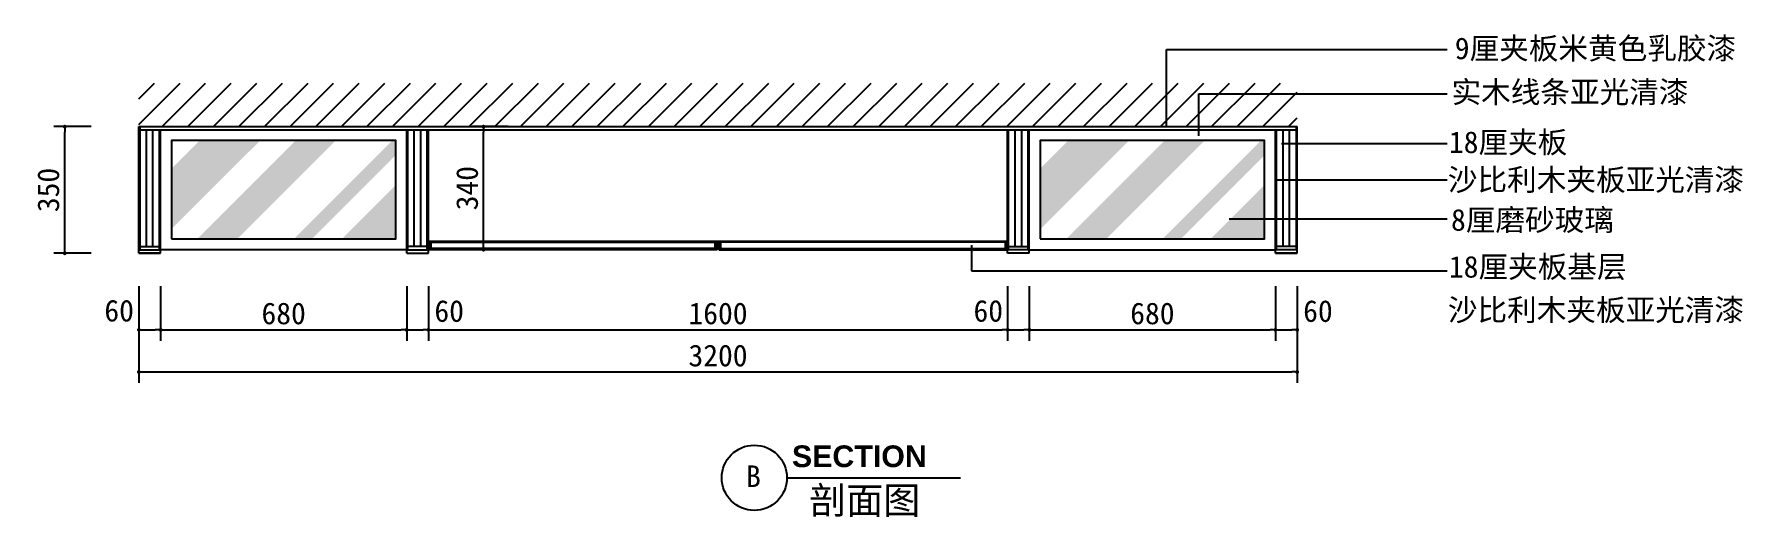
# Model space of a CAD drawing. Extents: x 777 to 5497, y 2393 to 3727.
import ezdxf

# ---------------------------------------------------------------- set-up
doc = ezdxf.new("R2010")
doc.units = 0
doc.header["$MEASUREMENT"] = 0
doc.layers.get('0').update_dxf_attribs({"linetype": 'CONTINUOUS'})
doc.layers.get('DEFPOINTS').update_dxf_attribs({"color": 3, "linetype": 'CONTINUOUS'})
for name, color, linetype in [('2', 2, 'CONTINUOUS'), ('4', 4, 'CONTINUOUS'), ('7', 7, 'CONTINUOUS'), ('BH', 3, 'CONTINUOUS'), ('DIM', 3, 'CONTINUOUS'), ('TEXT', 3, 'CONTINUOUS')]:
    doc.layers.add(name, color=color, linetype=linetype)
doc.styles.add('HT', font='swisseb.ttf')
doc.styles.add('HZ', font='')
doc.styles.get('HZ').set_extended_font_data('仿宋_GB2312')
doc.dimstyles.get("Standard").update_dxf_attribs({"dimscale": 30, "dimtxt": 2, "dimasz": 0.5, "dimexe": 1, "dimexo": 1, "dimgap": 0.5, "dimtad": 1, "dimdec": 0, "dimtxsty": 'HZ', "dimblk1": 'DOT', "dimblk2": 'DOT', "dimsah": 1, "dimcen": 0, "dimclrd": 256, "dimclre": 256, "dimclrt": 256, "dimazin": 3, "dimtfac": 0.5, "dimtdec": 4, "dimtmove": 0, "dimatfit": 3, "dimtolj": 1, "dimtzin": 0})

# ---------------------------------------------------------------- blocks, each defined once
blk = doc.blocks.new('_DOT')
at = {"color": 0, "linetype": 'BYBLOCK'}
blk.add_line((-0.35, 0), (-1, 0), dxfattribs=at)
at = {"color": 0, "linetype": 'BYBLOCK', "const_width": 0.35}
blk.add_lwpolyline([(-0.175, 0, 1), (0.175, 0, 1)], format="xyb", close=True, dxfattribs=at)
blk = doc.blocks.new('*D6')
at = {"linetype": 'BYBLOCK', "ltscale": 100}
for p, q in [((2429.1, -1189.3), (2429.1, -1340.3)), ((3109.1, -1189.3), (3109.1, -1340.3)), ((2444.1, -1310.3), (3094.1, -1310.3))]:
    blk.add_line(p, q, dxfattribs=at)
at = {"layer": 'DEFPOINTS', "color": 0, "linetype": 'BYBLOCK', "ltscale": 100}
for p in [(2429.1, -1159.3), (3109.1, -1159.3), (3109.1, -1310.3)]:
    blk.add_point(p, dxfattribs=at)
at = {"linetype": 'BYBLOCK', "ltscale": 100, "xscale": 15, "yscale": 15, "zscale": 15, "rotation": 180}
blk.add_blockref('_DOT', (2429.1, -1310.3), dxfattribs=at)
at = {"linetype": 'BYBLOCK', "ltscale": 100, "xscale": 15, "yscale": 15, "zscale": 15}
blk.add_blockref('_DOT', (3109.1, -1310.3), dxfattribs=at)
at = {"linetype": 'BYBLOCK', "ltscale": 100, "insert": (2769.1, -1265.3), "char_height": 60, "attachment_point": 5, "style": 'HZ'}
blk.add_mtext('\\A1;680', dxfattribs=at)
blk = doc.blocks.new('*D8')
at = {"linetype": 'BYBLOCK', "ltscale": 100}
for p, q in [((-30.9, -1370.3), (-30.9, -1500.2)), ((3169.1, -1370.3), (3169.1, -1500.2)), ((-15.9, -1470.2), (3154.1, -1470.2))]:
    blk.add_line(p, q, dxfattribs=at)
at = {"layer": 'DEFPOINTS', "color": 0, "linetype": 'BYBLOCK', "ltscale": 100}
for p in [(-30.9, -1340.3), (3169.1, -1340.3), (3169.1, -1470.2)]:
    blk.add_point(p, dxfattribs=at)
at = {"linetype": 'BYBLOCK', "ltscale": 100, "xscale": 15, "yscale": 15, "zscale": 15, "rotation": 180}
blk.add_blockref('_DOT', (-30.9, -1470.2), dxfattribs=at)
at = {"linetype": 'BYBLOCK', "ltscale": 100, "xscale": 15, "yscale": 15, "zscale": 15}
blk.add_blockref('_DOT', (3169.1, -1470.2), dxfattribs=at)
at = {"linetype": 'BYBLOCK', "ltscale": 100, "insert": (1569.1, -1425.2), "char_height": 60, "attachment_point": 5, "style": 'HZ'}
blk.add_mtext('\\A1;3200', dxfattribs=at)
blk = doc.blocks.new('*D2')
at = {"linetype": 'BYBLOCK', "ltscale": 100}
for p, q in [((29.1, -1189.3), (29.1, -1340.3)), ((709.1, -1189.3), (709.1, -1340.3)), ((44.1, -1310.3), (694.1, -1310.3))]:
    blk.add_line(p, q, dxfattribs=at)
at = {"layer": 'DEFPOINTS', "color": 0, "linetype": 'BYBLOCK', "ltscale": 100}
for p in [(29.1, -1159.3), (709.1, -1159.3), (709.1, -1310.3)]:
    blk.add_point(p, dxfattribs=at)
at = {"linetype": 'BYBLOCK', "ltscale": 100, "xscale": 15, "yscale": 15, "zscale": 15, "rotation": 180}
blk.add_blockref('_DOT', (29.1, -1310.3), dxfattribs=at)
at = {"linetype": 'BYBLOCK', "ltscale": 100, "xscale": 15, "yscale": 15, "zscale": 15}
blk.add_blockref('_DOT', (709.1, -1310.3), dxfattribs=at)
at = {"linetype": 'BYBLOCK', "ltscale": 100, "insert": (369.1, -1265.3), "char_height": 60, "attachment_point": 5, "style": 'HZ'}
blk.add_mtext('\\A1;680', dxfattribs=at)
blk = doc.blocks.new('*D1')
at = {"linetype": 'BYBLOCK', "ltscale": 100}
for p, q in [((-30.9, -1189.3), (-30.9, -1340.3)), ((29.1, -1189.3), (29.1, -1340.3)), ((-15.9, -1310.3), (14.1, -1310.3))]:
    blk.add_line(p, q, dxfattribs=at)
at = {"layer": 'DEFPOINTS', "color": 0, "linetype": 'BYBLOCK', "ltscale": 100}
for p in [(-30.9, -1159.3), (29.1, -1159.3), (29.1, -1310.3)]:
    blk.add_point(p, dxfattribs=at)
at = {"linetype": 'BYBLOCK', "ltscale": 100, "xscale": 15, "yscale": 15, "zscale": 15, "rotation": 180}
blk.add_blockref('_DOT', (-30.9, -1310.3), dxfattribs=at)
at = {"linetype": 'BYBLOCK', "ltscale": 100, "xscale": 15, "yscale": 15, "zscale": 15}
blk.add_blockref('_DOT', (29.1, -1310.3), dxfattribs=at)
at = {"linetype": 'BYBLOCK', "ltscale": 100, "insert": (-85.4, -1257.7), "char_height": 60, "attachment_point": 5, "style": 'HZ'}
blk.add_mtext('\\A1;60', dxfattribs=at)
blk = doc.blocks.new('*D9')
at = {"linetype": 'BYBLOCK', "ltscale": 100}
for p, q in [((7342.3, -718.3), (7239.4, -718.3)), ((7269.4, -1053.3), (7269.4, -733.3)), ((7342.3, -1068.3), (7239.4, -1068.3))]:
    blk.add_line(p, q, dxfattribs=at)
at = {"layer": 'DEFPOINTS', "color": 0, "linetype": 'BYBLOCK', "ltscale": 100}
for p in [(7269.4, -718.3), (7372.3, -718.3), (7372.3, -1068.3)]:
    blk.add_point(p, dxfattribs=at)
at = {"linetype": 'BYBLOCK', "ltscale": 100, "xscale": 15, "yscale": 15, "zscale": 15}
for p, rotation in [((7269.4, -718.3), 90), ((7269.4, -1068.3), 270)]:
    blk.add_blockref('_DOT', p, dxfattribs=dict(at, rotation=rotation))
at = {"linetype": 'BYBLOCK', "ltscale": 100, "insert": (7224.4, -893.3), "char_height": 60, "attachment_point": 5, "rotation": 90, "style": 'HZ'}
blk.add_mtext('\\A1;350', dxfattribs=at)
blk = doc.blocks.new('*D4')
at = {"linetype": 'BYBLOCK', "ltscale": 100}
for p, q in [((769.1, -1189.3), (769.1, -1340.3)), ((2369.1, -1189.3), (2369.1, -1340.3)), ((784.1, -1310.3), (2354.1, -1310.3))]:
    blk.add_line(p, q, dxfattribs=at)
at = {"layer": 'DEFPOINTS', "color": 0, "linetype": 'BYBLOCK', "ltscale": 100}
for p in [(769.1, -1159.3), (2369.1, -1159.3), (2369.1, -1310.3)]:
    blk.add_point(p, dxfattribs=at)
at = {"linetype": 'BYBLOCK', "ltscale": 100, "xscale": 15, "yscale": 15, "zscale": 15, "rotation": 180}
blk.add_blockref('_DOT', (769.1, -1310.3), dxfattribs=at)
at = {"linetype": 'BYBLOCK', "ltscale": 100, "xscale": 15, "yscale": 15, "zscale": 15}
blk.add_blockref('_DOT', (2369.1, -1310.3), dxfattribs=at)
at = {"linetype": 'BYBLOCK', "ltscale": 100, "insert": (1569.1, -1265.3), "char_height": 60, "attachment_point": 5, "style": 'HZ'}
blk.add_mtext('\\A1;1600', dxfattribs=at)
blk = doc.blocks.new('*D3')
at = {"linetype": 'BYBLOCK', "ltscale": 100}
for p, q in [((709.1, -1189.3), (709.1, -1340.3)), ((769.1, -1189.3), (769.1, -1340.3)), ((724.1, -1310.3), (754.1, -1310.3))]:
    blk.add_line(p, q, dxfattribs=at)
at = {"layer": 'DEFPOINTS', "color": 0, "linetype": 'BYBLOCK', "ltscale": 100}
for p in [(709.1, -1159.3), (769.1, -1159.3), (769.1, -1310.3)]:
    blk.add_point(p, dxfattribs=at)
at = {"linetype": 'BYBLOCK', "ltscale": 100, "xscale": 15, "yscale": 15, "zscale": 15, "rotation": 180}
blk.add_blockref('_DOT', (709.1, -1310.3), dxfattribs=at)
at = {"linetype": 'BYBLOCK', "ltscale": 100, "xscale": 15, "yscale": 15, "zscale": 15}
blk.add_blockref('_DOT', (769.1, -1310.3), dxfattribs=at)
at = {"linetype": 'BYBLOCK', "ltscale": 100, "insert": (826.4, -1258.7), "char_height": 60, "attachment_point": 5, "style": 'HZ'}
blk.add_mtext('\\A1;60', dxfattribs=at)
blk = doc.blocks.new('*D10')
at = {"linetype": 'BYBLOCK', "ltscale": 100}
for p, q in [((7860.4, -718.3), (7761.8, -718.3)), ((7791.8, -1043.3), (7791.8, -733.3)), ((7860.4, -1058.3), (7761.8, -1058.3))]:
    blk.add_line(p, q, dxfattribs=at)
at = {"layer": 'DEFPOINTS', "color": 0, "linetype": 'BYBLOCK', "ltscale": 100}
for p in [(7791.8, -718.3), (7890.4, -718.3), (7890.4, -1058.3)]:
    blk.add_point(p, dxfattribs=at)
at = {"linetype": 'BYBLOCK', "ltscale": 100, "xscale": 15, "yscale": 15, "zscale": 15}
for p, rotation in [((7791.8, -718.3), 90), ((7791.8, -1058.3), 270)]:
    blk.add_blockref('_DOT', p, dxfattribs=dict(at, rotation=rotation))
at = {"linetype": 'BYBLOCK', "ltscale": 100, "insert": (7746.8, -888.3), "char_height": 60, "attachment_point": 5, "rotation": 90, "style": 'HZ'}
blk.add_mtext('\\A1;340', dxfattribs=at)
blk = doc.blocks.new('*D5')
at = {"linetype": 'BYBLOCK', "ltscale": 100}
for p, q in [((2369.1, -1189.3), (2369.1, -1340.3)), ((2429.1, -1189.3), (2429.1, -1340.3)), ((2384.1, -1310.3), (2414.1, -1310.3))]:
    blk.add_line(p, q, dxfattribs=at)
at = {"layer": 'DEFPOINTS', "color": 0, "linetype": 'BYBLOCK', "ltscale": 100}
for p in [(2369.1, -1159.3), (2429.1, -1159.3), (2429.1, -1310.3)]:
    blk.add_point(p, dxfattribs=at)
at = {"linetype": 'BYBLOCK', "ltscale": 100, "xscale": 15, "yscale": 15, "zscale": 15, "rotation": 180}
blk.add_blockref('_DOT', (2369.1, -1310.3), dxfattribs=at)
at = {"linetype": 'BYBLOCK', "ltscale": 100, "xscale": 15, "yscale": 15, "zscale": 15}
blk.add_blockref('_DOT', (2429.1, -1310.3), dxfattribs=at)
at = {"linetype": 'BYBLOCK', "ltscale": 100, "insert": (2315.7, -1258.3), "char_height": 60, "attachment_point": 5, "style": 'HZ'}
blk.add_mtext('\\A1;60', dxfattribs=at)
blk = doc.blocks.new('*D7')
at = {"linetype": 'BYBLOCK', "ltscale": 100}
for p, q in [((3109.1, -1189.3), (3109.1, -1340.3)), ((3169.1, -1189.3), (3169.1, -1340.3)), ((3124.1, -1310.3), (3154.1, -1310.3))]:
    blk.add_line(p, q, dxfattribs=at)
at = {"layer": 'DEFPOINTS', "color": 0, "linetype": 'BYBLOCK', "ltscale": 100}
for p in [(3109.1, -1159.3), (3169.1, -1159.3), (3169.1, -1310.3)]:
    blk.add_point(p, dxfattribs=at)
at = {"linetype": 'BYBLOCK', "ltscale": 100, "xscale": 15, "yscale": 15, "zscale": 15, "rotation": 180}
blk.add_blockref('_DOT', (3109.1, -1310.3), dxfattribs=at)
at = {"linetype": 'BYBLOCK', "ltscale": 100, "xscale": 15, "yscale": 15, "zscale": 15}
blk.add_blockref('_DOT', (3169.1, -1310.3), dxfattribs=at)
at = {"linetype": 'BYBLOCK', "ltscale": 100, "insert": (3226.5, -1258.8), "char_height": 60, "attachment_point": 5, "style": 'HZ'}
blk.add_mtext('\\A1;60', dxfattribs=at)

msp = doc.modelspace()

# ---------------------------------------------------------------- hatches: boundary and pattern name
at = {"layer": 'BH', "ltscale": 100}
h = msp.add_hatch(dxfattribs=at)
h.set_pattern_fill('ANSI31', color=256, scale=400, style=0)
h.set_pattern_definition([(45, (-6424.43, 4189.896), (-35.35534, 35.35534), [])])
h.paths.add_polyline_path([(4265.9, 3591.6), (1065.9, 3591.6), (1065.9, 3471.6), (4265.9, 3471.6)])
h = msp.add_hatch(dxfattribs=at)
h.set_pattern_fill('AR-SAND', color=256, scale=5, style=0)
h.set_pattern_definition([(37.5, (-6424.429, 4189.8955), (-0.314967, 9.634119), [0, -7.6, 0, -8.5, 0, -8.125]), (7.5, (-6424.429, 4189.896), (8.848884, 14.11073), [0, -4.1, 0, -6.85, 0, -2.625]), (327.5, (-6430.579, 4189.8955), (15.570709, 0.028295), [0, -2.5, 0, -9, 0, -11.75]), (317.5, (-6430.579, 4189.896), (15.030633, 4.388378), [0, -1.25, 0, -5.9, 0, -6.75])])
h.paths.add_polyline_path([(1400.7, 3432.9), (1233.6, 3432.9), (1155.9, 3355.2), (1155.9, 3188.1)])
h.paths.add_polyline_path([(1609.6, 3432.9), (1499.1, 3432.9), (1227.9, 3161.6), (1338.4, 3161.6)])
h.paths.add_polyline_path([(1775.9, 3392.9), (1775.9, 3432.9), (1766, 3432.9), (1494.8, 3161.6), (1544.6, 3161.6)])
h.paths.add_polyline_path([(1775.9, 3310.7), (1626.9, 3161.6), (1775.9, 3161.6)])
h = msp.add_hatch(dxfattribs=at)
h.set_pattern_fill('AR-SAND', color=256, scale=5, style=0)
h.set_pattern_definition([(37.5, (-4024.429, 4189.8955), (-0.314967, 9.634119), [0, -7.6, 0, -8.5, 0, -8.125]), (7.5, (-4024.429, 4189.896), (8.848884, 14.11073), [0, -4.1, 0, -6.85, 0, -2.625]), (327.5, (-4030.579, 4189.8955), (15.570709, 0.028295), [0, -2.5, 0, -9, 0, -11.75]), (317.5, (-4030.579, 4189.896), (15.030633, 4.388378), [0, -1.25, 0, -5.9, 0, -6.75])])
h.paths.add_polyline_path([(3800.7, 3432.9), (3633.6, 3432.9), (3555.9, 3355.2), (3555.9, 3188.1)])
h.paths.add_polyline_path([(4009.6, 3432.9), (3899.1, 3432.9), (3627.9, 3161.6), (3738.4, 3161.6)])
h.paths.add_polyline_path([(4175.9, 3392.9), (4175.9, 3432.9), (4166, 3432.9), (3894.8, 3161.6), (3944.6, 3161.6)])
h.paths.add_polyline_path([(4175.9, 3310.7), (4026.9, 3161.6), (4175.9, 3161.6)])

# ---------------------------------------------------------------- linework, layer by layer
at = {"layer": '2'}
msp.add_line((1065.9, 3471.6), (4265.9, 3471.6), dxfattribs=at)
at = {"layer": '4'}
for p, q in [((1065.9, 3131.6), (1065.9, 3471.6)), ((1125.9, 3131.6), (1125.9, 3462.9)), ((1805.9, 3131.6), (1805.9, 3462.9)), ((1865.9, 3131.6), (1865.9, 3462.9)), ((3465.9, 3131.6), (3465.9, 3462.9)), ((3525.9, 3131.6), (3525.9, 3462.9)), ((4205.9, 3131.6), (4205.9, 3462.9)), ((4265.9, 3131.6), (4265.9, 3471.6)), ((1065.9, 3121.6), (1065.9, 3131.6)), ((1065.9, 3121.6), (1065.9, 3131.6)), ((1065.9, 3131.5), (1125.9, 3131.5)), ((1065.9, 3121.6), (1125.9, 3121.6)), ((1125.9, 3121.6), (1065.9, 3121.6)), ((1125.9, 3121.6), (1125.9, 3131.6)), ((1125.9, 3121.6), (1125.9, 3131.6)), ((1805.9, 3121.6), (1805.9, 3131.6)), ((1805.9, 3131.5), (1865.9, 3131.5)), ((1805.9, 3121.6), (1865.9, 3121.6)), ((1865.9, 3121.6), (1865.9, 3131.6)), ((1865.9, 3121.6), (1865.9, 3131.6)), ((2663.4, 3131.5), (1867.9, 3131.5)), ((2663.4, 3131.5), (2663.4, 3155.5)), ((2668.4, 3131.5), (2668.4, 3155.5)), ((2668.4, 3131.5), (3463.9, 3131.5)), ((3465.9, 3121.6), (3465.9, 3131.6)), ((3465.9, 3121.6), (3465.9, 3131.6)), ((3525.9, 3131.5), (3465.9, 3131.5)), ((3525.9, 3121.6), (3465.9, 3121.6)), ((3525.9, 3121.6), (3525.9, 3131.6)), ((4205.9, 3121.6), (4205.9, 3131.6)), ((4205.9, 3121.6), (4205.9, 3131.6)), ((4265.9, 3131.5), (4205.9, 3131.5)), ((4265.9, 3121.6), (4205.9, 3121.6)), ((4205.9, 3121.6), (4265.9, 3121.6)), ((4265.9, 3121.6), (4265.9, 3131.6)), ((4265.9, 3121.6), (4265.9, 3131.6))]:
    msp.add_line(p, q, dxfattribs=at)
at = {"layer": '4', "ltscale": 100}
for p, q in [((1867.9, 3155.5), (1867.9, 3131.5)), ((3463.9, 3155.5), (3463.9, 3131.5))]:
    msp.add_line(p, q, dxfattribs=at)
at = {"layer": '7'}
for p, q in [((1068.9, 3471.6), (1068.9, 3131.5)), ((1068.9, 3462.9), (4262.9, 3462.9)), ((1086.9, 3140.5), (1086.9, 3462.9)), ((1104.9, 3140.5), (1104.9, 3462.9)), ((1122.9, 3131.6), (1122.9, 3462.9)), ((1808.9, 3131.6), (1808.9, 3462.9)), ((1826.9, 3140.5), (1826.9, 3462.9)), ((1844.9, 3140.5), (1844.9, 3462.9)), ((1862.9, 3131.6), (1862.9, 3462.9)), ((3468.9, 3131.6), (3468.9, 3462.9)), ((3486.9, 3140.5), (3486.9, 3462.9)), ((3504.9, 3140.5), (3504.9, 3462.9)), ((3522.9, 3131.6), (3522.9, 3462.9)), ((4208.9, 3131.6), (4208.9, 3462.9)), ((4226.9, 3140.5), (4226.9, 3462.9)), ((4244.9, 3140.5), (4244.9, 3462.9)), ((4262.9, 3471.6), (4262.9, 3131.5)), ((1068.9, 3140.5), (1122.9, 3140.5)), ((1805.9, 3131.6), (1125.9, 3131.6)), ((1862.9, 3140.5), (1808.9, 3140.5)), ((1867.9, 3155.5), (3463.9, 3155.5)), ((1872.9, 3155.5), (1872.9, 3131.5)), ((1872.9, 3152.5), (2658.4, 3152.5)), ((2658.4, 3134.5), (1872.9, 3134.5)), ((2658.4, 3131.5), (2658.4, 3155.5)), ((2673.4, 3131.5), (2673.4, 3155.5)), ((3458.9, 3152.5), (2673.4, 3152.5)), ((2673.4, 3134.5), (3458.9, 3134.5)), ((3458.9, 3155.5), (3458.9, 3131.5)), ((3468.9, 3140.5), (3522.9, 3140.5)), ((3525.9, 3131.6), (4205.9, 3131.6)), ((4262.9, 3140.5), (4208.9, 3140.5))]:
    msp.add_line(p, q, dxfattribs=at)
for points in [[(1155.9, 3161.6), (1775.9, 3161.6), (1775.9, 3432.9), (1155.9, 3432.9)], [(3555.9, 3161.6), (4175.9, 3161.6), (4175.9, 3432.9), (3555.9, 3432.9)]]:
    msp.add_lwpolyline(points, close=True, dxfattribs=at)
at = {"layer": 'TEXT', "color": 6}
msp.add_line((2856.3, 2501.3), (3336.3, 2501.3), dxfattribs=at)
msp.add_circle((2766.3, 2501.3), 90, dxfattribs=at)

# ---------------------------------------------------------------- texts
at = {"layer": 'TEXT', "style": 'HZ'}
for s, p in [('9厘夹板米黄色乳胶漆', (4701.4, 3658)), ('实木线条亚光清漆', (4692.3, 3537.2)), ('18厘夹板', (4685.2, 3398.6)), ('沙比利木夹板亚光清漆', (4682.3, 3295.1)), ('8厘磨砂玻璃', (4691, 3184)), ('18厘夹板基层', (4685.2, 3054.4)), ('沙比利木夹板亚光清漆', (4682.3, 2935.3))]:
    msp.add_text(s, height=60, dxfattribs=at).set_placement(p)
at = {"layer": 'TEXT', "linetype": 'BYBLOCK'}
for s, height, style, p in [('SECTION', 60, 'HT', (2870.2, 2530.7)), ('B', 60, 'HZ', (2743.5, 2475.5)), ('剖面图', 75, 'HZ', (2917.8, 2401.5))]:
    msp.add_text(s, height=height, dxfattribs=dict(at, style=style)).set_placement(p)

# ---------------------------------------------------------------- dimensions: what is measured, and where the dimension line sits
at = {"layer": 'DIM'}
dim = msp.add_linear_dim(base=(861.1, 3471.6), p1=(964, 3121.6), p2=(964, 3471.6), angle=90, dimstyle='STANDARD', override={"dimscale": 30, "dimtxt": 2, "dimasz": 0.5, "dimexe": 1, "dimexo": 1, "dimgap": 0.5, "dimtad": 1, "dimtih": 0, "dimtoh": 0, "dimdec": 0, "dimzin": 8, "dimtxsty": 'HZ', "dimblk1": 'DOT', "dimblk2": 'DOT', "dimsah": 1, "dimcen": 0, "dimclrd": 256, "dimclre": 256, "dimclrt": 256, "dimtfac": 0.5, "dimtofl": 1}, dxfattribs=at)
dim.commit()
dim.dimension.update_dxf_attribs({"geometry": '*D9', "text_midpoint": (816.1, 3296.6), "insert": (-6408.2, 4189.9)})
at = {"layer": 'DIM', "ltscale": 100}
dim = msp.add_linear_dim(base=(2018.1, 3471.6), p1=(2116.7, 3131.6), p2=(2116.7, 3471.6), angle=90, dimstyle='STANDARD', dxfattribs=at)
dim.commit()
dim.dimension.update_dxf_attribs({"geometry": '*D10', "text_midpoint": (1973.1, 3301.6), "insert": (-5773.7, 4189.9)})
at = {"layer": 'DIM'}
for base, p1, p2, picture, middle in [((1125.9, 2910.1), (1065.9, 3061.1), (1125.9, 3061.1), '*D1', (1011.4, 2962.7)), ((1865.9, 2910.1), (1805.9, 3061.1), (1865.9, 3061.1), '*D3', (1923.3, 2961.7)), ((3525.9, 2910.1), (3465.9, 3061.1), (3525.9, 3061.1), '*D5', (3412.6, 2962.1)), ((4265.9, 2910.1), (4205.9, 3061.1), (4265.9, 3061.1), '*D7', (4323.4, 2961.6))]:
    dim = msp.add_linear_dim(base=base, p1=p1, p2=p2, dimstyle='STANDARD', override={"dimscale": 30, "dimtxt": 2, "dimasz": 0.5, "dimexe": 1, "dimexo": 1, "dimgap": 0.5, "dimtad": 1, "dimtih": 0, "dimtoh": 0, "dimdec": 0, "dimzin": 8, "dimtxsty": 'HZ', "dimblk1": 'DOT', "dimblk2": 'DOT', "dimsah": 1, "dimcen": 0, "dimclrd": 256, "dimclre": 256, "dimclrt": 256, "dimtfac": 0.5, "dimtofl": 1}, dxfattribs=at)
    dim.commit()
    dim.dimension.update_dxf_attribs({"geometry": picture, "text_midpoint": middle, "dimtype": 128, "insert": (1096.9, 4220.4)})
for base, p1, p2, picture, middle, set_off in [((1805.9, 2910.1), (1125.9, 3061.1), (1805.9, 3061.1), '*D2', (1465.9, 2955.1), (1096.9, 4220.4)), ((3465.9, 2910.1), (1865.9, 3061.1), (3465.9, 3061.1), '*D4', (2665.9, 2955.1), (1096.9, 4220.4)), ((4205.9, 2910.1), (3525.9, 3061.1), (4205.9, 3061.1), '*D6', (3865.9, 2955.1), (1096.9, 4220.4)), ((4265.9, 2793.7), (1065.9, 2923.5), (4265.9, 2923.5), '*D8', (2665.9, 2838.7), (1096.9, 4263.9))]:
    dim = msp.add_linear_dim(base=base, p1=p1, p2=p2, dimstyle='STANDARD', override={"dimscale": 30, "dimtxt": 2, "dimasz": 0.5, "dimexe": 1, "dimexo": 1, "dimgap": 0.5, "dimtad": 1, "dimtih": 0, "dimtoh": 0, "dimdec": 0, "dimzin": 8, "dimtxsty": 'HZ', "dimblk1": 'DOT', "dimblk2": 'DOT', "dimsah": 1, "dimcen": 0, "dimclrd": 256, "dimclre": 256, "dimclrt": 256, "dimtfac": 0.5, "dimtofl": 1}, dxfattribs=at)
    dim.commit()
    dim.dimension.update_dxf_attribs({"geometry": picture, "text_midpoint": middle, "insert": set_off})

# ---------------------------------------------------------------- leaders
at = {"layer": 'TEXT', "ltscale": 100}
for points in [[(3905.2, 3470.3), (3905.2, 3685.2), (4679.9, 3685.2)], [(3993.9, 3446.3), (3993.9, 3562.1), (4680.6, 3562.1)], [(4223, 3425.1), (4680.6, 3425.1)], [(4207.4, 3324.5), (4680.6, 3324.5)], [(4077.8, 3216.4), (4680.6, 3216.4)], [(3366.2, 3143.9), (3366.2, 3073.2), (4680.2, 3073.2)]]:
    msp.add_leader(points, dimstyle='STANDARD', dxfattribs=at)

doc.saveas('drawing.dxf')
